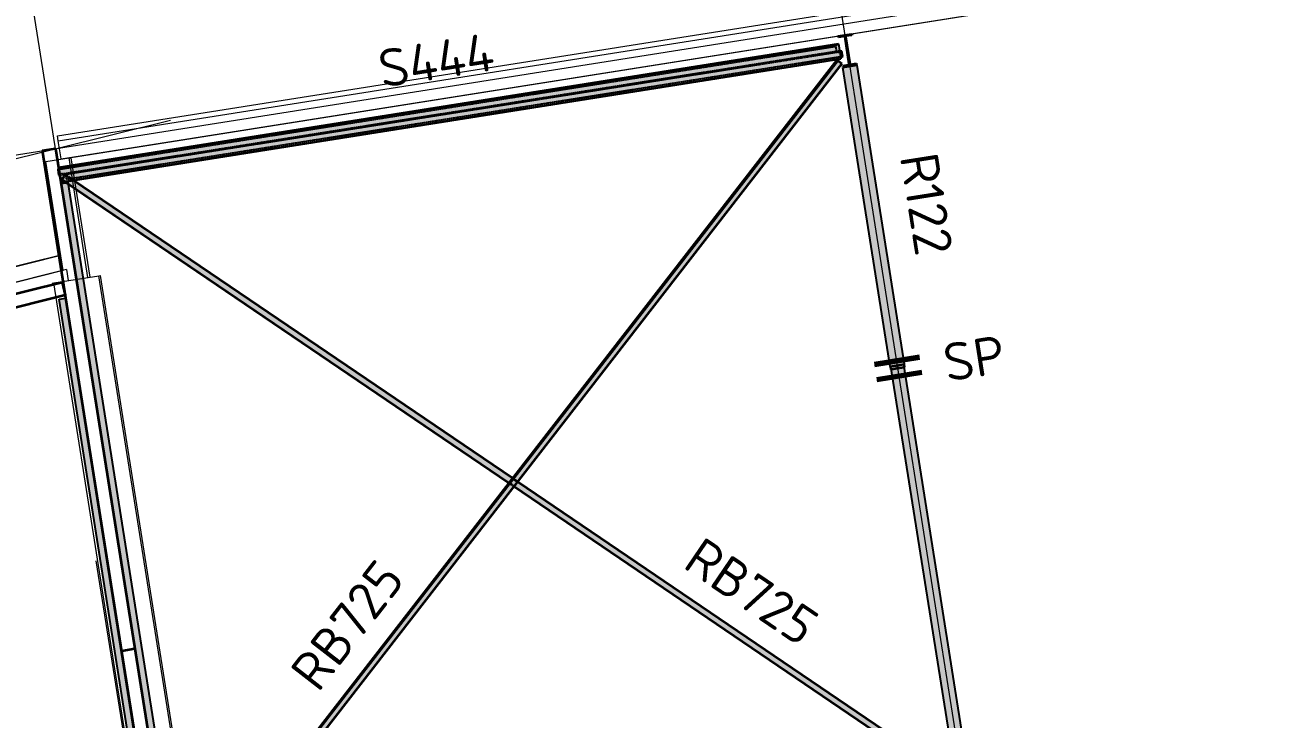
# Model space of a CAD drawing. Header units: millimetres. Extents: x 665 to 246729, y 5858 to 4056708.
# Drawn here: x 29510 to 45944, y 4031016 to 4040156 of the extents above; entities that cross this region are included whole.
import ezdxf

# ---------------------------------------------------------------- set-up
doc = ezdxf.new("R2010")
doc.units = ezdxf.units.MM
doc.linetypes.add('Dash', pattern=[7, 5, -2])
for name, color, linetype, lineweight in [('A-200-M_WALL_EXT', 113, 'Continuous', 13), ('A-270-M_ROOF', 132, 'Continuous', 13), ('S-280-A_STRUCT_FRAME', 2, 'Continuous', 18), ('S-280-M_COLUMN', 52, 'Continuous', 13), ('S-280-M_STRUCT_FRAME', 12, 'Continuous', 13), ('Z-000-T_TEXT', 131, 'Continuous', 25), ('Z-030-M_GRID', 191, 'Continuous', 13)]:
    doc.layers.add(name, color=color, linetype=linetype, lineweight=lineweight)
doc.styles.add('ISOCPEUR_3', font='isocpeur.ttf', dxfattribs={"height": 500})

# ---------------------------------------------------------------- blocks, each defined once
blk = doc.blocks.new('Roof Gutters1 - Roof Gutters-1884510-S6_001 - UPPER ROOF FRAMING - PART 3')
at = {"layer": 'A-270-M_ROOF', "color": 253, "lineweight": 5}
for p, q in [((-2326039, 4036756), (-2326019, 4036760)), ((-2326019, 4036760), (-2325425, 4036854)), ((-2323207, 4019005), (-2326019, 4036760)), ((-2325425, 4036854), (-2325405, 4036856)), ((-2322574, 4018852), (-2325425, 4036854)), ((-2322554, 4018854), (-2325405, 4036856)), ((-2323226, 4019000), (-2325460, 4033101)), ((-2322795, 4018817), (-2322575, 4018852)), ((-2322574, 4018852), (-2322795, 4018817)), ((-2322575, 4018852), (-2322556, 4018854)), ((-2322554, 4018854), (-2322574, 4018852))]:
    blk.add_line(p, q, dxfattribs=at)
blk = doc.blocks.new('Roof Gutters3 - Roof Gutters-1885272-S6_001 - UPPER ROOF FRAMING - PART 3')
at = {"layer": 'A-270-M_ROOF', "color": 253, "lineweight": 5}
for p, q in [((-2326123, 4038356), (-2325818, 4038405)), ((-2325818, 4038405), (-2325791, 4038408)), ((-2325569, 4036831), (-2325818, 4038405)), ((-2325542, 4036836), (-2325791, 4038408)), ((-2325896, 4036923), (-2326123, 4038356))]:
    blk.add_line(p, q, dxfattribs=at)
blk = doc.blocks.new('25021-APA-ZZ-ZZ-M3-AR-000001_V3_rvt-1-S6_001 - UPPER ROOF FRAMING - PART 3')
at = {"layer": 'A-270-M_ROOF', "color": 253, "lineweight": 5}
for p, q in [((-2325971, 4038694), (-2235832, 4052971)), ((-2325960, 4038630), (-2235822, 4052907)), ((-2325923, 4038393), (-2235782, 4052670)), ((-2236106, 4052614), (-2325791, 4038408)), ((-2325960, 4038630), (-2325971, 4038694)), ((-2325923, 4038393), (-2325960, 4038630)), ((-2325922, 4038388), (-2325923, 4038393)), ((-2325928, 4037126), (-2328214, 4036556)), ((-2328213, 4036554), (-2325927, 4037124)), ((-2325853, 4036934), (-2328182, 4036354)), ((-2328182, 4036356), (-2325896, 4036925)), ((-2325853, 4036934), (-2325831, 4036790))]:
    blk.add_line(p, q, dxfattribs=at)
for name in ['Roof Gutters3 - Roof Gutters-1885272-S6_001 - UPPER ROOF FRAMING - PART 3', 'Roof Gutters1 - Roof Gutters-1884510-S6_001 - UPPER ROOF FRAMING - PART 3']:
    blk.add_blockref(name, (0, 0), dxfattribs=at)
blk = doc.blocks.new('NRP_Framing-Steel-SHS - S444 - 200x200x6_0SHS-3938971-S6_001 - UPPER ROOF FRAMING - PART 3')
at = {"layer": 'S-280-M_STRUCT_FRAME', "linetype": 'Dash', "lineweight": 25}
for p, q in [((5206, 94), (-5192, 94)), ((5206, -94), (-5192, -94))]:
    blk.add_line(p, q, dxfattribs=at)
blk = doc.blocks.new('NRP_Framing-Steel-EA - RA728 - 90x90x8EA-4104764-S6_001 - UPPER ROOF FRAMING - PART 3')
at = {"layer": 'S-280-M_STRUCT_FRAME', "linetype": 'Dash', "lineweight": 25}
blk.add_hatch(color=256, dxfattribs=at).paths.add_polyline_path([(-2323128, 4018732), (-2323039, 4018746), (-2325860, 4036557), (-2325949, 4036543), (-2323158, 4018920)])
at = {"layer": 'S-280-M_STRUCT_FRAME', "lineweight": 25}
for p, q in [((-2325949, 4036543), (-2325860, 4036557)), ((-2323128, 4018732), (-2325949, 4036543)), ((-2325860, 4036557), (-2324087, 4025364)), ((-2323039, 4018746), (-2323128, 4018732)), ((-2323128, 4018731), (-2323047, 4018744)), ((-2323128, 4018732), (-2323128, 4018731))]:
    blk.add_line(p, q, dxfattribs=at)
at = {"layer": 'S-280-M_STRUCT_FRAME', "linetype": 'Dash', "lineweight": 25}
for p, q in [((-2323047, 4018744), (-2323046, 4018737)), ((-2323046, 4018737), (-2323038, 4018738))]:
    blk.add_line(p, q, dxfattribs=at)
blk = doc.blocks.new('NRP_Framing-Steel-EA - RB725 - 75x75x8EA-3938871-S6_001 - UPPER ROOF FRAMING - PART 3')
at = {"layer": 'S-280-M_STRUCT_FRAME', "linetype": 'Dash', "lineweight": 35}
for points in [[(-2324321, 4028591), (-2324309, 4028593), (-2315695, 4039696), (-2315702, 4039701), (-2323071, 4030203)], [(-2324309, 4028593), (-2324303, 4028594), (-2315695, 4039690), (-2315695, 4039696), (-2323060, 4030203)], [(-2324303, 4028594), (-2324207, 4028609), (-2315642, 4039649), (-2315695, 4039689), (-2323055, 4030203)], [(-2324207, 4028609), (-2324206, 4028609), (-2323260, 4029830)]]:
    blk.add_hatch(color=132, dxfattribs=at).paths.add_polyline_path(points)
at = {"layer": 'S-280-M_STRUCT_FRAME', "color": 133, "lineweight": 35}
for p, q in [((-2315702, 4039701), (-2324321, 4028591)), ((-2315695, 4039696), (-2324309, 4028593)), ((-2315695, 4039690), (-2324303, 4028594)), ((-2315642, 4039649), (-2324207, 4028609)), ((-2315641, 4039648), (-2324206, 4028609)), ((-2315702, 4039701), (-2315695, 4039696)), ((-2315695, 4039696), (-2315695, 4039690)), ((-2315695, 4039690), (-2315642, 4039649)), ((-2315642, 4039649), (-2315641, 4039648)), ((-2324404, 4028484), (-2324406, 4028481)), ((-2324403, 4028479), (-2324406, 4028481)), ((-2324406, 4028481), (-2324405, 4028475)), ((-2324405, 4028475), (-2324402, 4028473))]:
    blk.add_line(p, q, dxfattribs=at)
at = {"layer": 'S-280-M_STRUCT_FRAME', "color": 133, "linetype": 'Dash', "lineweight": 35}
for p, q in [((-2324321, 4028591), (-2324404, 4028484)), ((-2324303, 4028594), (-2324399, 4028471)), ((-2324309, 4028593), (-2324399, 4028477)), ((-2324207, 4028609), (-2324346, 4028430)), ((-2324206, 4028609), (-2324345, 4028429)), ((-2324399, 4028477), (-2324403, 4028479)), ((-2324402, 4028473), (-2324345, 4028429)), ((-2324399, 4028471), (-2324399, 4028477)), ((-2324346, 4028430), (-2324399, 4028471)), ((-2324345, 4028429), (-2324346, 4028430))]:
    blk.add_line(p, q, dxfattribs=at)
blk = doc.blocks.new('NRP_Framing-Steel-EA - RB725 - 75x75x8EA-3939197-S6_001 - UPPER ROOF FRAMING - PART 3')
at = {"layer": 'S-280-M_STRUCT_FRAME', "linetype": 'Dash', "lineweight": 35}
h = blk.add_hatch(color=132, dxfattribs=at)
h.paths.add_polyline_path([(-2314118, 4030117), (-2314135, 4030218), (-2319914, 4034141), (-2319960, 4034082), (-2314226, 4030190), (-2314145, 4030203), (-2314134, 4030127)])
h.paths.add_polyline_path([(-2320026, 4034127), (-2319980, 4034186), (-2325759, 4038108), (-2325867, 4038091), (-2321424, 4035076)])
h = blk.add_hatch(color=132, dxfattribs=at)
h.paths.add_polyline_path([(-2314118, 4030116), (-2314118, 4030117), (-2314133, 4030127)])
h.paths.add_polyline_path([(-2314226, 4030190), (-2314226, 4030190), (-2314245, 4030203)])
h.paths.add_polyline_path([(-2320026, 4034126), (-2320026, 4034127), (-2321424, 4035075)])
h.paths.add_polyline_path([(-2325852, 4038080), (-2325853, 4038082), (-2325854, 4038082)])
at = {"layer": 'S-280-M_STRUCT_FRAME', "color": 133, "linetype": 'Dash', "lineweight": 35}
for p, q in [((-2325910, 4038120), (-2325868, 4038182)), ((-2325910, 4038120), (-2325910, 4038120)), ((-2325910, 4038120), (-2325867, 4038091)), ((-2325910, 4038120), (-2325868, 4038091)), ((-2325759, 4038108), (-2325868, 4038182)), ((-2325852, 4038080), (-2325831, 4038066)), ((-2320026, 4034127), (-2319960, 4034082)), ((-2319915, 4034141), (-2319980, 4034186)), ((-2320026, 4034126), (-2319961, 4034082)), ((-2314226, 4030190), (-2314134, 4030127)), ((-2314226, 4030190), (-2314133, 4030127)), ((-2314052, 4030163), (-2314134, 4030218)), ((-2314118, 4030117), (-2314094, 4030101)), ((-2314118, 4030116), (-2314094, 4030100)), ((-2314052, 4030163), (-2314094, 4030101)), ((-2314094, 4030100), (-2314056, 4030155)), ((-2314094, 4030101), (-2314094, 4030100)), ((-2314059, 4030152), (-2314056, 4030149)), ((-2314056, 4030149), (-2314051, 4030156)), ((-2314056, 4030155), (-2314056, 4030149)), ((-2314051, 4030156), (-2314052, 4030163))]:
    blk.add_line(p, q, dxfattribs=at)
at = {"layer": 'S-280-M_STRUCT_FRAME', "color": 133, "lineweight": 35}
for p, q in [((-2325867, 4038091), (-2320026, 4034127)), ((-2325867, 4038091), (-2325852, 4038080)), ((-2319980, 4034186), (-2325759, 4038108)), ((-2325831, 4038066), (-2320026, 4034126)), ((-2314135, 4030218), (-2319914, 4034141)), ((-2319961, 4034082), (-2314226, 4030190)), ((-2319960, 4034082), (-2314226, 4030190)), ((-2314134, 4030127), (-2314118, 4030117)), ((-2314133, 4030127), (-2314118, 4030116))]:
    blk.add_line(p, q, dxfattribs=at)
blk = doc.blocks.new('NRP_Framing-Steel-EA - WB725 - 75x75x8EA-3950898-S6_001 - UPPER ROOF FRAMING - PART 3')
at = {"layer": 'S-280-M_STRUCT_FRAME', "linetype": 'Dash', "lineweight": 25}
for points in [[(-2315670, 4039809), (-2315667, 4039809), (-2315668, 4039817), (-2315671, 4039817), (-2315671, 4039813)], [(-2325955, 4038180), (-2325940, 4038182), (-2325941, 4038190), (-2325950, 4038189), (-2325961, 4038255), (-2325966, 4038254), (-2325955, 4038184)], [(-2325950, 4038189), (-2325941, 4038190), (-2325952, 4038256), (-2325961, 4038255), (-2325954, 4038214)]]:
    blk.add_hatch(color=256, dxfattribs=at).paths.add_polyline_path(points)
for p, q in [((-2325952, 4038256), (-2315725, 4039876)), ((-2325904, 4038196), (-2315671, 4039817)), ((-2325903, 4038188), (-2315670, 4039809)), ((-2315725, 4039876), (-2315715, 4039810)), ((-2325904, 4038196), (-2325941, 4038190)), ((-2325940, 4038182), (-2325903, 4038188)), ((-2325903, 4038188), (-2325904, 4038196))]:
    blk.add_line(p, q, dxfattribs=at)
at = {"layer": 'S-280-M_STRUCT_FRAME', "lineweight": 25}
for p, q in [((-2315671, 4039817), (-2315668, 4039817)), ((-2315668, 4039817), (-2315667, 4039809)), ((-2325961, 4038255), (-2325966, 4038254)), ((-2325966, 4038254), (-2325955, 4038180)), ((-2325961, 4038255), (-2325952, 4038256)), ((-2325950, 4038189), (-2325961, 4038255)), ((-2325955, 4038180), (-2325940, 4038182)), ((-2325941, 4038190), (-2325950, 4038189))]:
    blk.add_line(p, q, dxfattribs=at)
blk = doc.blocks.new('NRP_Framing-Steel-EA - WB725 - 75x75x8EA-3950896-S6_001 - UPPER ROOF FRAMING - PART 3')
at = {"layer": 'S-280-M_STRUCT_FRAME', "linetype": 'Dash', "lineweight": 25}
for points in [[(-2315637, 4039738), (-2315631, 4039739), (-2315643, 4039813), (-2315670, 4039809), (-2315669, 4039801), (-2315647, 4039804)], [(-2315658, 4039735), (-2315637, 4039738), (-2315647, 4039804), (-2315669, 4039801), (-2315668, 4039797)]]:
    blk.add_hatch(color=256, dxfattribs=at).paths.add_polyline_path(points)
for p, q in [((-2315694, 4039797), (-2325906, 4038180)), ((-2315658, 4039735), (-2325849, 4038121)), ((-2315695, 4039805), (-2315694, 4039797)), ((-2315694, 4039797), (-2315669, 4039801)), ((-2325906, 4038180), (-2325907, 4038187)), ((-2325849, 4038121), (-2325859, 4038187))]:
    blk.add_line(p, q, dxfattribs=at)
at = {"layer": 'S-280-M_STRUCT_FRAME', "lineweight": 25}
for p, q in [((-2315643, 4039813), (-2315670, 4039809)), ((-2315669, 4039801), (-2315647, 4039804)), ((-2315637, 4039738), (-2315658, 4039735)), ((-2315647, 4039804), (-2315637, 4039738)), ((-2315631, 4039739), (-2315643, 4039813)), ((-2315637, 4039738), (-2315631, 4039739))]:
    blk.add_line(p, q, dxfattribs=at)
blk = doc.blocks.new('NRP_Splice _v3_ - NRP_Splice-3209833-S6_001 - UPPER ROOF FRAMING - PART 3')
at = {"layer": 'Z-000-T_TEXT', "lineweight": 70}
for p, q in [((-0.5, 1.5), (-0.5, -1.5)), ((-0.5, 1.5), (-0.5, -1.5)), ((0.5, 1.5), (0.5, -1.5)), ((0.5, -1.5), (0.5, 1.5))]:
    blk.add_line(p, q, dxfattribs=at)

msp = doc.modelspace()

# ---------------------------------------------------------------- hatches: boundary and pattern name
at = {"layer": 'S-280-M_STRUCT_FRAME', "lineweight": 5}
for points in [[(29984.7, 4038081.9), (40254.7, 4039708.5), (40223.4, 4039906.1), (29953.4, 4038279.4), (29974.8, 4038144)], [(40279.2, 4039596.5), (40902.9, 4035658.8), (41090.6, 4035688.6), (40466.9, 4039626.3)], [(31488.9, 4028583.1), (31577.8, 4028597.2), (30075.3, 4038083.2), (29986.4, 4038069.1), (30621.5, 4034060)], [(40909, 4035620.7), (40918.3, 4035622.2), (40911, 4035658.8), (40903.1, 4035657.6)], [(42705.2, 4024340.9), (42874.1, 4024367.6), (41081.2, 4035686.7), (40912.4, 4035660), (42444.7, 4025985.4)], [(41087.2, 4035649), (41096.6, 4035650.4), (41090.6, 4035687.3), (41081.4, 4035685.8), (41085.9, 4035657.3)], [(41096.8, 4035649.2), (41096.6, 4035650.4), (41087.4, 4035647.8)]]:
    msp.add_hatch(color=256, dxfattribs=at).paths.add_polyline_path(points)

# ---------------------------------------------------------------- linework, layer by layer
at = {"layer": 'A-200-M_WALL_EXT', "lineweight": 35}
for p, q in [((29740.9, 4038500.6), (29913.8, 4038528)), ((33906.1, 4012203.4), (29740.9, 4038500.6)), ((29913.8, 4038528), (34079, 4012230.8)), ((27750.2, 4036206.8), (29999.1, 4036769.4)), ((29999.1, 4036769.4), (30041.6, 4036599.6)), ((30041.6, 4036599.6), (27777.7, 4036033.3)), ((30783.9, 4031916), (30956.7, 4031943.4))]:
    msp.add_line(p, q, dxfattribs=at)
at = {"layer": 'S-280-M_COLUMN', "lineweight": 35}
for p, q in [((40220, 4040008.5), (40395.9, 4040036.3)), ((40222, 4039995.9), (40220, 4040008.5)), ((40294.8, 4040007.4), (40222, 4039995.9)), ((40363.9, 4039644.3), (40307.9, 4039997.9)), ((40315.6, 4039999.1), (40371.6, 4039645.5)), ((40397.9, 4040023.7), (40325.1, 4040012.2)), ((40395.9, 4040036.3), (40397.9, 4040023.7)), ((40281.6, 4039619.7), (40354.4, 4039631.3)), ((40283.6, 4039607.1), (40281.6, 4039619.7)), ((40459.4, 4039634.9), (40283.6, 4039607.1)), ((40384.6, 4039636.1), (40457.4, 4039647.6)), ((40457.4, 4039647.6), (40459.4, 4039634.9))]:
    msp.add_line(p, q, dxfattribs=at)
for centre, start, end in [((40296.6, 4039996.1), 9.00033, 99.00033), ((40326.8, 4040000.9), 99.00033, 189.00033), ((40352.6, 4039642.5), 279.00033, 9.00033), ((40382.9, 4039647.3), 189.00033, 279.00033)]:
    msp.add_arc(centre, 11.4, start, end, dxfattribs=at)
at = {"layer": 'S-280-M_STRUCT_FRAME', "lineweight": 25}
for p, q in [((40223.4, 4039906.1), (29953.4, 4038279.4)), ((40223.4, 4039906.1), (40254.7, 4039708.5)), ((29984.7, 4038081.9), (40254.7, 4039708.5)), ((40279.2, 4039596.5), (40466.9, 4039626.3)), ((40902.9, 4035658.8), (40279.2, 4039596.5)), ((41090.6, 4035688.6), (40466.9, 4039626.3)), ((29984.7, 4038081.9), (29953.4, 4038279.4)), ((29986.4, 4038069.1), (30075.3, 4038083.2)), ((30075.3, 4038083.2), (31577.8, 4028597.2)), ((41090.6, 4035688.6), (40902.9, 4035658.8)), ((40902.9, 4035658.8), (40903.1, 4035657.6)), ((40903.1, 4035657.6), (40912.5, 4035659.1)), ((40903.1, 4035657.6), (40909, 4035620.7)), ((40918.3, 4035622.2), (40909, 4035620.7)), ((40909, 4035620.7), (40909.1, 4035619.5)), ((40909.1, 4035619.5), (40918.5, 4035621)), ((40912.4, 4035660), (41081.2, 4035686.7)), ((42705.2, 4024340.9), (40912.4, 4035660)), ((42874.1, 4024367.6), (41081.2, 4035686.7)), ((41081.4, 4035685.8), (41090.8, 4035687.3)), ((41096.6, 4035650.4), (41087.2, 4035649)), ((41087.4, 4035647.7), (41096.8, 4035649.2)), ((41090.8, 4035687.3), (41090.6, 4035688.6)), ((41096.6, 4035650.4), (41090.8, 4035687.3)), ((41096.8, 4035649.2), (41096.6, 4035650.4))]:
    msp.add_line(p, q, dxfattribs=at)
at = {"layer": 'S-280-M_STRUCT_FRAME', "linetype": 'Dash', "lineweight": 25}
for p, q in [((40912.5, 4035659.1), (40992.4, 4035671.7)), ((40998.3, 4035634.9), (40918.4, 4035622.2)), ((40918.6, 4035621), (41087.4, 4035647.7)), ((40992.4, 4035671.7), (40998.3, 4035634.9)), ((41001.4, 4035673.2), (41081.3, 4035685.8)), ((41001.4, 4035673.2), (41001.4, 4035673.3)), ((41007.3, 4035636.3), (41001.4, 4035673.2)), ((41087.2, 4035649), (41007.3, 4035636.3))]:
    msp.add_line(p, q, dxfattribs=at)
at = {"layer": 'Z-030-M_GRID'}
for p, q in [((28659.9, 4038329.4), (125384.1, 4053649.5)), ((47531.8, 3994414.4), (39627.5, 4044318.2)), ((37161.1, 3992771.8), (29256.8, 4042675.6)), ((23129.9, 4036836.9), (31425.5, 4038904.3))]:
    msp.add_line(p, q, dxfattribs=at)

# ---------------------------------------------------------------- block references
at = {"lineweight": 5}
msp.add_blockref('25021-APA-ZZ-ZZ-M3-AR-000001_V3_rvt-1-S6_001 - UPPER ROOF FRAMING - PART 3', (2355908.8, 0), dxfattribs=at)
at = {"layer": 'S-280-M_STRUCT_FRAME', "linetype": 'Dash', "lineweight": 25, "rotation": 189.0003283734505}
msp.add_blockref('NRP_Framing-Steel-SHS - S444 - 200x200x6_0SHS-3938971-S6_001 - UPPER ROOF FRAMING - PART 3', (35110.9, 4038995.1), dxfattribs=at)
at = {"layer": 'S-280-M_STRUCT_FRAME', "linetype": 'Dash', "lineweight": 25}
for name in ['NRP_Framing-Steel-EA - WB725 - 75x75x8EA-3950898-S6_001 - UPPER ROOF FRAMING - PART 3', 'NRP_Framing-Steel-EA - WB725 - 75x75x8EA-3950896-S6_001 - UPPER ROOF FRAMING - PART 3', 'NRP_Framing-Steel-EA - RA728 - 90x90x8EA-4104764-S6_001 - UPPER ROOF FRAMING - PART 3']:
    msp.add_blockref(name, (2355908.8, 0), dxfattribs=at)
at = {"layer": 'S-280-M_STRUCT_FRAME', "color": 133, "linetype": 'Dash', "lineweight": 35}
for name in ['NRP_Framing-Steel-EA - RB725 - 75x75x8EA-3938871-S6_001 - UPPER ROOF FRAMING - PART 3', 'NRP_Framing-Steel-EA - RB725 - 75x75x8EA-3939197-S6_001 - UPPER ROOF FRAMING - PART 3']:
    msp.add_blockref(name, (2355908.8, 0), dxfattribs=at)
at = {"layer": 'Z-000-T_TEXT', "lineweight": 70, "xscale": 200, "yscale": 200, "zscale": 200, "rotation": 99.00032838819875}
msp.add_blockref('NRP_Splice _v3_ - NRP_Splice-3209833-S6_001 - UPPER ROOF FRAMING - PART 3', (41007.5, 4035634.8), dxfattribs=at)

# ---------------------------------------------------------------- texts
at = {"layer": 'S-280-A_STRUCT_FRAME', "lineweight": 13, "char_height": 500, "attachment_point": 1, "style": 'ISOCPEUR_3'}
for s, insert, width, rotation in [('S444', (34133.5, 4039819.6), 1924.05, 9.00033), ('R122', (41523.1, 4038501.7), 1651.476, 279.00033), ('RB725', (38434.5, 4033433.8), 2260.759, 325.83428), ('RB725', (32976.2, 4031657.4), 2260.759, 52.19502)]:
    msp.add_mtext(s, dxfattribs=dict(at, insert=insert, width=width, rotation=rotation))
at = {"layer": 'Z-000-T_TEXT', "insert": (41572.4, 4035948.8), "char_height": 500, "width": 962.025, "attachment_point": 1, "rotation": 9.00033, "style": 'ISOCPEUR_3'}
msp.add_mtext('SP', dxfattribs=at)

doc.saveas('drawing.dxf')
